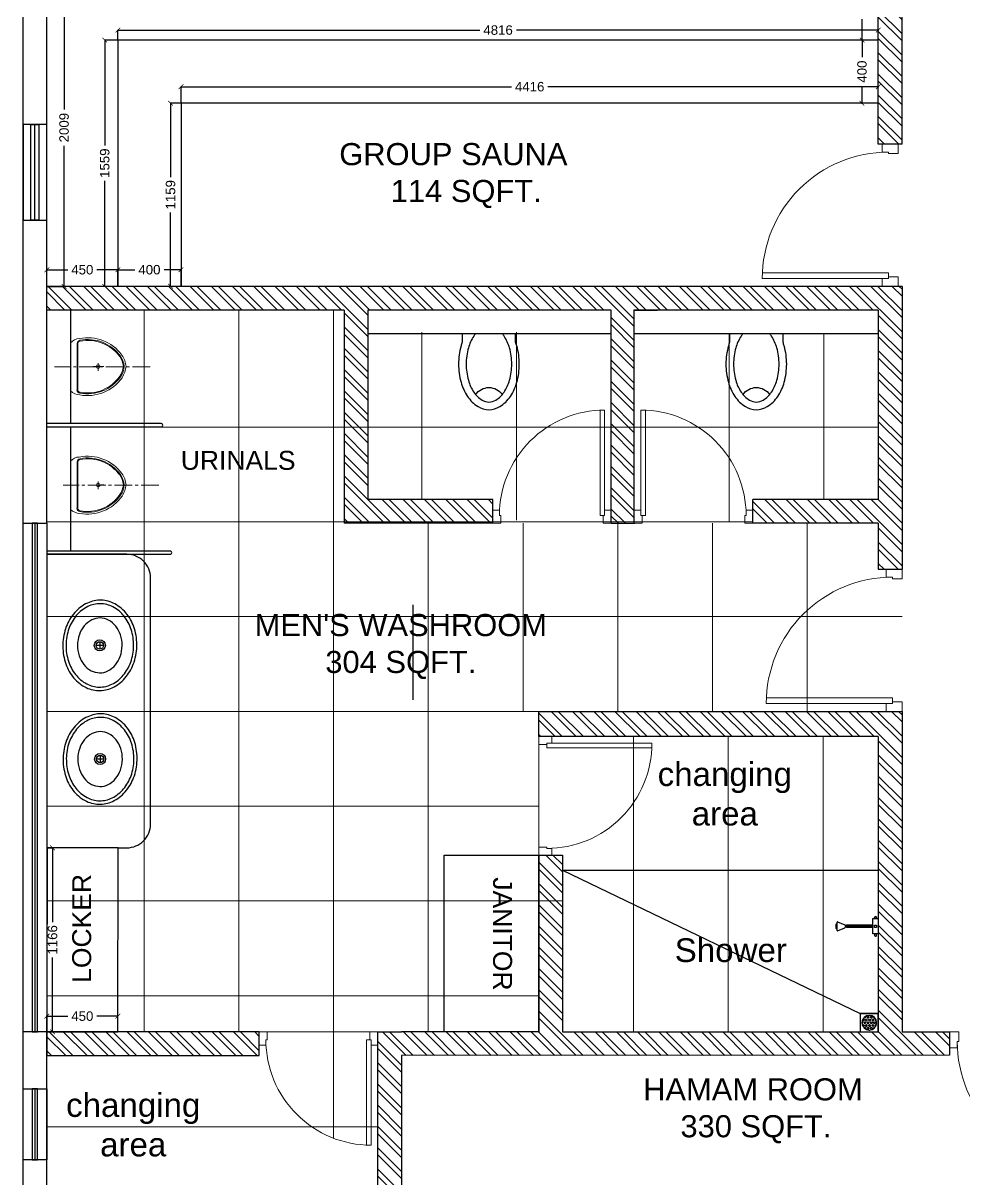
# Model space of a CAD drawing. Header units: millimetres. Extents: x 1464389 to 1998638, y -29162 to 256806.
# Drawn here: x 1949112 to 1955070, y 201193 to 208510 of the extents above; entities that cross this region are included whole.
import ezdxf

# ---------------------------------------------------------------- set-up
doc = ezdxf.new("R2010")
doc.units = ezdxf.units.MM
doc.header["$LTSCALE"] = 15
doc.header["$PDMODE"] = 35
for name, pattern in [('CENTER2', [1.125, 0.75, -0.125, 0.125, -0.125]), ('DASHED2', [0.375, 0.25, -0.125]), ('HIDDEN', [9.525, 6.35, -3.175]), ('JIS_02_1.2', [2.5, 1.25, -1.25])]:
    doc.linetypes.add(name, pattern=pattern)
doc.layers.get('0').update_dxf_attribs({"lineweight": 5})
for name, color, linetype in [('A-WNDW', 4, 'Continuous'), ('COLUMN', 14, 'Continuous'), ('FURNITURE', 24, 'Continuous'), ('GFC Walls', 14, 'Continuous'), ('LS_DR_Washbasin', 165, 'Continuous'), ('NEW WALL', 5, 'Continuous'), ('S-beamline-7', 8, 'HIDDEN'), ('SANTEH', 7, 'Continuous'), ('Text', 250, 'Continuous')]:
    doc.layers.add(name, color=color, linetype=linetype)
for name, color, linetype, lineweight in [('DOOR', 124, 'Continuous', 9), ('floor raising', 210, 'Continuous', 9), ('flooring', 251, 'JIS_02_1.2', 20), ('ledge wall line', 252, 'Continuous', 13)]:
    doc.layers.add(name, color=color, linetype=linetype, lineweight=lineweight)
doc.layers.add('Furnitures', color=7, linetype='Continuous', lineweight=25, true_color=0x753b00)
doc.layers.add('Panelling', color=7, linetype='Continuous', lineweight=25, true_color=0x753b00)
doc.styles.add('ARIAL', font='arial.ttf')
doc.dimstyles.new('SC-25', dxfattribs={"dimtxt": 60, "dimasz": 30, "dimexe": 0, "dimexo": 0, "dimgap": 25, "dimtad": 0, "dimdec": 0, "dimzin": 0, "dimdsep": 46, "dimtxsty": 'ARIAL', "dimblk": 'ARCHTICK', "dimcen": 0.09, "dimdle": 3, "dimclrd": 251, "dimclre": 251, "dimclrt": 1, "dimadec": 0, "dimazin": 0, "dimtfac": 1, "dimtdec": 0, "dimtofl": 0, "dimtmove": 0, "dimatfit": 2, "dimfxl": 100, "dimtolj": 1, "dimtzin": 0, "dimarcsym": 0})

# ---------------------------------------------------------------- blocks, each defined once
blk = doc.blocks.new('_ArchTick')
at = {"color": 0, "linetype": 'ByBlock', "const_width": 0.15}
blk.add_lwpolyline([(-0.5, -0.5), (0.5, 0.5)], dxfattribs=at)
blk = doc.blocks.new('*D3287')
at = {"layer": 'COLUMN', "color": 251, "lineweight": -2, "transparency": 16777216}
for p, q in [((1949708.7, 206948.4), (1949819.3, 206948.4)), ((1949711.7, 206843.4), (1949711.7, 206948.4)), ((1950114.7, 206948.4), (1950004.1, 206948.4)), ((1950111.7, 206843.4), (1950111.7, 206948.4))]:
    blk.add_line(p, q, dxfattribs=at)
at = {"layer": 'Defpoints', "color": 0, "transparency": 16777216}
for p in [(1950111.7, 206948.4), (1949711.7, 206843.4), (1950111.7, 206843.4)]:
    blk.add_point(p, dxfattribs=at)
at = {"layer": 'COLUMN', "color": 251, "lineweight": -2, "transparency": 16777216, "xscale": 30, "yscale": 30, "zscale": 30, "rotation": 180}
blk.add_blockref('_ArchTick', (1949711.7, 206948.4), dxfattribs=at)
at = {"layer": 'COLUMN', "color": 251, "lineweight": -2, "transparency": 16777216, "xscale": 30, "yscale": 30, "zscale": 30}
blk.add_blockref('_ArchTick', (1950111.7, 206948.4), dxfattribs=at)
at = {"layer": 'COLUMN', "color": 1, "transparency": 16777216, "insert": (1949911.7, 206948.4), "char_height": 60, "attachment_point": 5, "style": 'ARIAL', "bg_fill": 3, "box_fill_scale": 1.1, "bg_fill_color": 256, "bg_fill_true_color": 13158600, "bg_fill_transparency": 0}
blk.add_mtext('\\A1;400', dxfattribs=at)
blk = doc.blocks.new('EWC')
at = {"layer": 'Furnitures'}
for points in [[(0, 0), (0, 53.5, -0.020439), (-7.7, 77.5, -0.067459), (-23.3, 192.3, -0.067459), (-7.7, 307.1, -0.079812), (33.1, 396.3, -0.107118), (99.9, 461, -0.139889), (169, 480.8, -0.139889), (238.1, 461, -0.107118), (305, 396.3, -0.079812), (345.8, 307.1, -0.067459), (361.3, 192.3, -0.067459), (345.8, 77.5, -0.020439), (338.1, 53.5), (338.1, 0)], [(84.3, 0, -0.027307), (73.1, 15, -0.079812), (38.6, 90.3, -0.067459), (24.8, 192.3, -0.067459), (38.6, 294.3, -0.079812), (73.1, 369.6, -0.107118), (125.3, 420.2, -0.139889), (169, 432.7, -0.139889), (212.8, 420.2, -0.107118), (265, 369.6, -0.079812), (299.4, 294.3, -0.067459), (313.3, 192.3, -0.067459), (299.4, 90.3, -0.079812), (265, 15, -0.027307), (253.8, 0, -0.139889)]]:
    blk.add_lwpolyline(points, format="xyb", dxfattribs=at)
blk.add_arc((169, 441.9), 101.3, 213.89944, 326.10056, dxfattribs=at)
blk = doc.blocks.new('UR')
at = {"layer": 'Panelling', "linetype": 'DASHED2', "lineweight": 18, "ltscale": 0.1}
for p, q in [((1618384.6, 79963.5), (1618428.3, 79963.5)), ((1618408.4, 79992.5), (1618408.4, 79931.5))]:
    blk.add_line(p, q, dxfattribs=at)
at = {"layer": 'Panelling', "lineweight": 18, "ltscale": 10}
for points in [[(1618410.1, 79805.1, -0.119912), (1618343.9, 79828.3, -0.290675), (1618248, 80070, -0.187835), (1618271.3, 80123.2)], [(1618406.8, 79805.1, 0.119912), (1618473, 79828.3, 0.290675), (1618568.9, 80070, 0.221966), (1618545.6, 80120.1)]]:
    blk.add_lwpolyline(points, format="xyb", dxfattribs=at)
at = {"layer": 'Panelling', "lineweight": 9, "ltscale": 2}
for points in [[(1618264.5, 80081.1), (1618264.5, 80081.1)], [(1618275.7, 80085.9), (1618408.2, 80084.4)], [(1618275.9, 80080.9), (1618408.2, 80079.4)], [(1618541.3, 80082.9), (1618408.2, 80084.4)], [(1618541, 80077.9), (1618408.2, 80079.4)]]:
    blk.add_lwpolyline(points, dxfattribs=at)
for points in [[(1618264.5, 80081, -0.000164), (1618264.5, 80081.1)], [(1618408.4, 79815.4, -0.114569), (1618349.5, 79836.6, -0.291249), (1618257.9, 80068.9, -0.004366), (1618258, 80070.1, -0.004366)], [(1618408.4, 79820.4, -0.11319), (1618352.4, 79840.7, -0.29157), (1618262.9, 80068.3, -0.004136), (1618262.9, 80069.4, -0.004136)], [(1618408.4, 79815.4, 0.114569), (1618467.4, 79836.6, 0.289059), (1618559.3, 80067, 0.289059)], [(1618408.4, 79820.4, 0.11319), (1618464.5, 79840.7, 0.288775), (1618554.4, 80066, 0.288775)]]:
    blk.add_lwpolyline(points, format="xyb", dxfattribs=at)
at = {"layer": 'Panelling', "lineweight": 18, "ltscale": 10}
for points in [[(1618271.3, 80123.2), (1618408.4, 80121.7)], [(1618545.6, 80120.1), (1618408.4, 80121.7)]]:
    blk.add_lwpolyline(points, dxfattribs=at)
at = {"layer": 'Panelling', "lineweight": 9, "ltscale": 2}
blk.add_circle((1618408.4, 79963.5), 10.5, dxfattribs=at)
for centre, radius, start, end in [((1618277.9, 80065.6), 20.5, 96.36906, 167.32089), ((1618277.9, 80065.6), 15.5, 97.42663, 167.32089), ((1618539.4, 80062.5), 15.5, 12.67911, 83.85593), ((1618539.4, 80062.5), 20.5, 12.67911, 84.57384)]:
    blk.add_arc(centre, radius, start, end, dxfattribs=at)
blk = doc.blocks.new('Sink - Oval top')
at = {"layer": 'Furnitures'}
for p, q in [((-1, 0), (1, 0)), ((0, 1), (0, -1))]:
    blk.add_line(p, q, dxfattribs=at)
at = {"layer": 'Furnitures', "linetype": 'Continuous'}
for points in [[(-12.23, 0.39, 0.117634), (-11.46, -3.36, 0.104469), (-8.88, -6.8, 0.090016), (-5.08, -9.07, 0.08192), (-0.32, -10.02, 0.08192), (4.49, -9.38, 0.090016), (8.42, -7.36, 0.104469), (11.22, -4.09, 0.117634), (12.23, -0.39, 0.117634), (11.46, 3.36, 0.104469), (8.88, 6.8, 0.090016), (5.08, 9.07, 0.08192), (0.32, 10.02, 0.08192), (-4.49, 9.38, 0.090016), (-8.42, 7.36, 0.104469), (-11.22, 4.09, 0.117634)], [(-11.29, 0.16, 0.118622), (-10.52, -3.25, 0.104678), (-8.07, -6.36, 0.089562), (-4.54, -8.37, 0.081185), (-0.13, -9.15, 0.081185), (4.3, -8.49, 0.089562), (7.89, -6.58, 0.104678), (10.42, -3.55, 0.118622), (11.29, -0.16, 0.118622), (10.52, 3.25, 0.104678), (8.07, 6.36, 0.089562), (4.54, 8.37, 0.081185), (0.13, 9.15, 0.081185), (-4.3, 8.49, 0.089562), (-7.89, 6.58, 0.104678), (-10.42, 3.55, 0.118622)], [(-7.42, 0.08, 0.118283), (-6.91, -2.17, 0.104607), (-5.29, -4.21, 0.089718), (-2.97, -5.53, 0.081436), (-0.07, -6.04, 0.081436), (2.84, -5.59, 0.089718), (5.2, -4.33, 0.104607), (6.86, -2.32, 0.118283), (7.42, -0.08, 0.118283), (6.91, 2.17, 0.104607), (5.29, 4.21, 0.089718), (2.97, 5.53, 0.081436), (0.07, 6.04, 0.081436), (-2.84, 5.59, 0.089718), (-5.2, 4.33, 0.104607), (-6.86, 2.32, 0.118283)]]:
    blk.add_lwpolyline(points, format="xyb", close=True, dxfattribs=at)
at = {"layer": 'Furnitures'}
for radius in [1.5, 1]:
    blk.add_circle((0, 0), radius, dxfattribs=at)
blk = doc.blocks.new('*D3288')
at = {"layer": 'COLUMN', "color": 251, "lineweight": -2, "transparency": 16777216}
for p, q in [((1949258.7, 206948.4), (1949394.3, 206948.4)), ((1949261.7, 206843.4), (1949261.7, 206948.4)), ((1949714.7, 206948.4), (1949579.1, 206948.4)), ((1949711.7, 206843.4), (1949711.7, 206948.4))]:
    blk.add_line(p, q, dxfattribs=at)
at = {"layer": 'Defpoints', "color": 0, "transparency": 16777216}
for p in [(1949711.7, 206948.4), (1949261.7, 206843.4), (1949711.7, 206843.4)]:
    blk.add_point(p, dxfattribs=at)
at = {"layer": 'COLUMN', "color": 251, "lineweight": -2, "transparency": 16777216, "xscale": 30, "yscale": 30, "zscale": 30, "rotation": 180}
blk.add_blockref('_ArchTick', (1949261.7, 206948.4), dxfattribs=at)
at = {"layer": 'COLUMN', "color": 251, "lineweight": -2, "transparency": 16777216, "xscale": 30, "yscale": 30, "zscale": 30}
blk.add_blockref('_ArchTick', (1949711.7, 206948.4), dxfattribs=at)
at = {"layer": 'COLUMN', "color": 1, "transparency": 16777216, "insert": (1949486.7, 206948.4), "char_height": 60, "attachment_point": 5, "style": 'ARIAL', "bg_fill": 3, "box_fill_scale": 1.1, "bg_fill_color": 256, "bg_fill_true_color": 13158600, "bg_fill_transparency": 0}
blk.add_mtext('\\A1;450', dxfattribs=at)
blk = doc.blocks.new('Z$W@#3D1C198D')
at = {"layer": 'LS_DR_Washbasin'}
for p, q in [((-15.17, 27.51), (-13.09, 22.61)), ((-14.98, 27.86), (-9.26, 27.86)), ((-9.03, 27.51), (-11.11, 22.61)), ((-11.27, 21.54), (-12.92, 21.54)), ((-12.92, 3.56), (-12.92, 21.54)), ((-12.1, 3.56), (-12.1, 21.54)), ((-11.27, 3.56), (-11.27, 21.54)), ((-12.1, 10.53), (-12.1, 12.42)), ((-17.33, 2.43), (-18.06, 2.43)), ((-18.06, 0.97), (-17.33, 0.97)), ((-17.33, 3.56), (-6.87, 3.56)), ((-17.33, -0.16), (-17.33, 3.56)), ((-17.33, 0.97), (-17.33, 2.43)), ((-12.83, 2.43), (-11.37, 2.43)), ((-12.83, 0.97), (-12.83, 2.43)), ((-11.37, 0.97), (-12.83, 0.97)), ((-11.37, 2.43), (-11.37, 0.97)), ((-6.87, 3.56), (-6.87, -0.16)), ((-6.87, 2.43), (-6.14, 2.43)), ((-6.87, 0.97), (-6.87, 2.43)), ((-6.14, 0.97), (-6.87, 0.97)), ((-6.87, -0.16), (-17.33, -0.16))]:
    blk.add_line(p, q, dxfattribs=at)
for centre, major_axis, start_param, end_param in [((-14.94, 27.61), (0.175, 0.175), 0.79391, 2.757406), ((-12.1, 25.79), (2.15, 2.15), 6.248859, 7.890647), ((-9.26, 27.61), (-0.175, 0.175), 3.526002, 5.489497), ((-12.33, 22.93), (0.583, 0.583), 2.757406, 3.935503), ((-12.1, 21.66), (-0.355, 0.355), 3.685936, 7.309861), ((-11.87, 22.93), (0.583, 0.583), 3.918701, 5.096798), ((-18.06, 1.7), (-0.516, 0.516), -0.785287, 2.356306), ((-6.14, 1.7), (-0.516, 0.516), 2.356306, 5.497898)]:
    blk.add_ellipse(centre, major_axis=major_axis, ratio=1, start_param=start_param, end_param=end_param, dxfattribs=at)
blk = doc.blocks.new('Z$W@#4FB1354E')
at = {"layer": 'LS_DR_Washbasin'}
h = blk.add_hatch(dxfattribs=at)
h.set_pattern_fill('HEX', color=256, scale=5, angle=360, style=0)
h.set_pattern_definition([(360, (3601.4866, -3857.5391), (7e-11, 1.08253175), [0.625, -1.25]), (120, (3601.4866, -3857.5391), (-0.9375, -0.54126588), [0.625, -1.25]), (60, (3602.1116, -3857.5391), (-0.9375, 0.54126588), [0.625, -1.25])])
edge = h.paths.add_edge_path()
edge.add_arc((-30.12, 10.96), 5, -90, 270, ccw=False)
for points in [[(-23.84, 4.68), (-36.34, 4.68), (-36.34, 17.18), (-23.84, 17.18)], [(-23.95, 4.79), (-36.23, 4.79), (-36.23, 17.06), (-23.95, 17.06)]]:
    blk.add_lwpolyline(points, close=True, dxfattribs=at)
blk.add_circle((-30.09, 10.93), 5, dxfattribs=at)
blk = doc.blocks.new('*D3293')
at = {"layer": 'COLUMN', "color": 251, "lineweight": -2, "transparency": 16777216}
for p, q in [((1949708.7, 208465.4), (1952003.9, 208465.4)), ((1949711.7, 208402.6), (1949711.7, 208465.4)), ((1954530.7, 208465.4), (1952235.5, 208465.4)), ((1954527.7, 208402.6), (1954527.7, 208465.4))]:
    blk.add_line(p, q, dxfattribs=at)
at = {"layer": 'Defpoints', "color": 0, "transparency": 16777216}
for p in [(1949711.7, 208465.4), (1949711.7, 208402.6), (1954527.7, 208402.6)]:
    blk.add_point(p, dxfattribs=at)
at = {"layer": 'COLUMN', "color": 251, "lineweight": -2, "transparency": 16777216, "xscale": 30, "yscale": 30, "zscale": 30, "rotation": 180}
blk.add_blockref('_ArchTick', (1949711.7, 208465.4), dxfattribs=at)
at = {"layer": 'COLUMN', "color": 251, "lineweight": -2, "transparency": 16777216, "xscale": 30, "yscale": 30, "zscale": 30}
blk.add_blockref('_ArchTick', (1954527.7, 208465.4), dxfattribs=at)
at = {"layer": 'COLUMN', "color": 1, "transparency": 16777216, "insert": (1952119.7, 208465.4), "char_height": 60, "attachment_point": 5, "style": 'ARIAL', "bg_fill": 3, "box_fill_scale": 1.1, "bg_fill_color": 256, "bg_fill_true_color": 13158600, "bg_fill_transparency": 0}
blk.add_mtext('\\A1;4816', dxfattribs=at)
blk = doc.blocks.new('*D3294')
at = {"layer": 'COLUMN', "color": 251, "lineweight": -2, "transparency": 16777216}
for p, q in [((1949628.7, 208405.6), (1949628.7, 207734.8)), ((1949711.7, 208402.6), (1949628.7, 208402.6)), ((1949628.7, 206840.4), (1949628.7, 207511.2)), ((1949711.7, 206843.4), (1949628.7, 206843.4))]:
    blk.add_line(p, q, dxfattribs=at)
at = {"layer": 'Defpoints', "color": 0, "transparency": 16777216}
for p in [(1949711.7, 208402.6), (1949628.7, 206843.4), (1949711.7, 206843.4)]:
    blk.add_point(p, dxfattribs=at)
at = {"layer": 'COLUMN', "color": 251, "lineweight": -2, "transparency": 16777216, "xscale": 30, "yscale": 30, "zscale": 30}
for p, rotation in [((1949628.7, 208402.6), 90), ((1949628.7, 206843.4), 270)]:
    blk.add_blockref('_ArchTick', p, dxfattribs=dict(at, rotation=rotation))
at = {"layer": 'COLUMN', "color": 1, "transparency": 16777216, "insert": (1949628.7, 207623), "char_height": 60, "attachment_point": 5, "rotation": 90, "style": 'ARIAL', "bg_fill": 3, "box_fill_scale": 1.1, "bg_fill_color": 256, "bg_fill_true_color": 13158600, "bg_fill_transparency": 0}
blk.add_mtext('\\A1;1559', dxfattribs=at)
blk = doc.blocks.new('*D3295')
at = {"layer": 'COLUMN', "color": 251, "lineweight": -2, "transparency": 16777216}
for p, q in [((1950045.7, 208005.6), (1950045.7, 207534.8)), ((1950111.7, 208002.6), (1950045.7, 208002.6)), ((1950045.7, 206840.4), (1950045.7, 207311.2)), ((1950111.7, 206843.4), (1950045.7, 206843.4))]:
    blk.add_line(p, q, dxfattribs=at)
at = {"layer": 'Defpoints', "color": 0, "transparency": 16777216}
for p in [(1950111.7, 208002.6), (1950045.7, 206843.4), (1950111.7, 206843.4)]:
    blk.add_point(p, dxfattribs=at)
at = {"layer": 'COLUMN', "color": 251, "lineweight": -2, "transparency": 16777216, "xscale": 30, "yscale": 30, "zscale": 30}
for p, rotation in [((1950045.7, 208002.6), 90), ((1950045.7, 206843.4), 270)]:
    blk.add_blockref('_ArchTick', p, dxfattribs=dict(at, rotation=rotation))
at = {"layer": 'COLUMN', "color": 1, "transparency": 16777216, "insert": (1950045.7, 207423), "char_height": 60, "attachment_point": 5, "rotation": 90, "style": 'ARIAL', "bg_fill": 3, "box_fill_scale": 1.1, "bg_fill_color": 256, "bg_fill_true_color": 13158600, "bg_fill_transparency": 0}
blk.add_mtext('\\A1;1159', dxfattribs=at)
blk = doc.blocks.new('*D3296')
at = {"layer": 'COLUMN', "color": 251, "lineweight": -2, "transparency": 16777216}
for p, q in [((1950108.7, 208106.9), (1952203.9, 208106.9)), ((1950111.7, 208002.6), (1950111.7, 208106.9)), ((1954530.7, 208106.9), (1952435.5, 208106.9)), ((1954527.7, 208002.6), (1954527.7, 208106.9))]:
    blk.add_line(p, q, dxfattribs=at)
at = {"layer": 'Defpoints', "color": 0, "transparency": 16777216}
for p in [(1950111.7, 208106.9), (1950111.7, 208002.6), (1954527.7, 208002.6)]:
    blk.add_point(p, dxfattribs=at)
at = {"layer": 'COLUMN', "color": 251, "lineweight": -2, "transparency": 16777216, "xscale": 30, "yscale": 30, "zscale": 30, "rotation": 180}
blk.add_blockref('_ArchTick', (1950111.7, 208106.9), dxfattribs=at)
at = {"layer": 'COLUMN', "color": 251, "lineweight": -2, "transparency": 16777216, "xscale": 30, "yscale": 30, "zscale": 30}
blk.add_blockref('_ArchTick', (1954527.7, 208106.9), dxfattribs=at)
at = {"layer": 'COLUMN', "color": 1, "transparency": 16777216, "insert": (1952319.7, 208106.9), "char_height": 60, "attachment_point": 5, "style": 'ARIAL', "bg_fill": 3, "box_fill_scale": 1.1, "bg_fill_color": 256, "bg_fill_true_color": 13158600, "bg_fill_transparency": 0}
blk.add_mtext('\\A1;4416', dxfattribs=at)
blk = doc.blocks.new('*D3308')
at = {"layer": 'Defpoints', "color": 0, "transparency": 16777216}
for p in [(1949261.7, 208852.6), (1949261.7, 206843.4), (1949371.2, 206843.4)]:
    blk.add_point(p, dxfattribs=at)
at = {"layer": 'floor raising', "color": 251, "lineweight": -2, "transparency": 16777216}
for p, q in [((1949261.7, 208852.6), (1949371.2, 208852.6)), ((1949371.2, 208855.6), (1949371.2, 207963.2)), ((1949371.2, 206840.4), (1949371.2, 207732.9)), ((1949261.7, 206843.4), (1949371.2, 206843.4))]:
    blk.add_line(p, q, dxfattribs=at)
at = {"layer": 'floor raising', "color": 251, "lineweight": -2, "transparency": 16777216, "xscale": 30, "yscale": 30, "zscale": 30}
for p, rotation in [((1949371.2, 208852.6), 90), ((1949371.2, 206843.4), 270)]:
    blk.add_blockref('_ArchTick', p, dxfattribs=dict(at, rotation=rotation))
at = {"layer": 'floor raising', "color": 1, "transparency": 16777216, "insert": (1949371.2, 207848), "char_height": 60, "attachment_point": 5, "rotation": 90, "style": 'ARIAL', "bg_fill": 3, "box_fill_scale": 1.1, "bg_fill_color": 256, "bg_fill_true_color": 13158600, "bg_fill_transparency": 0}
blk.add_mtext('\\A1;2009', dxfattribs=at)
blk = doc.blocks.new('*D3310')
at = {"layer": 'Defpoints', "color": 0, "transparency": 16777216}
for p in [(1954424.6, 208402.6), (1954527.7, 208402.6), (1954527.7, 208002.6)]:
    blk.add_point(p, dxfattribs=at)
at = {"layer": 'floor raising', "color": 251, "lineweight": -2, "transparency": 16777216}
for p, q in [((1954424.6, 208405.6), (1954424.6, 208295)), ((1954527.7, 208402.6), (1954424.6, 208402.6)), ((1954424.6, 207999.6), (1954424.6, 208110.2)), ((1954527.7, 208002.6), (1954424.6, 208002.6))]:
    blk.add_line(p, q, dxfattribs=at)
at = {"layer": 'floor raising', "color": 251, "lineweight": -2, "transparency": 16777216, "xscale": 30, "yscale": 30, "zscale": 30}
for p, rotation in [((1954424.6, 208402.6), 90), ((1954424.6, 208002.6), 270)]:
    blk.add_blockref('_ArchTick', p, dxfattribs=dict(at, rotation=rotation))
at = {"layer": 'floor raising', "color": 1, "transparency": 16777216, "insert": (1954424.6, 208202.6), "char_height": 60, "attachment_point": 5, "rotation": 90, "style": 'ARIAL', "bg_fill": 3, "box_fill_scale": 1.1, "bg_fill_color": 256, "bg_fill_true_color": 13158600, "bg_fill_transparency": 0}
blk.add_mtext('\\A1;400', dxfattribs=at)
blk = doc.blocks.new('*D3311')
at = {"layer": 'Defpoints', "color": 0, "transparency": 16777216}
for p in [(1954424.6, 208852.6), (1954527.7, 208852.6), (1954527.7, 208402.6)]:
    blk.add_point(p, dxfattribs=at)
at = {"layer": 'floor raising', "color": 251, "lineweight": -2, "transparency": 16777216}
for p, q in [((1954424.6, 208855.6), (1954424.6, 208720)), ((1954527.7, 208852.6), (1954424.6, 208852.6)), ((1954424.6, 208399.6), (1954424.6, 208535.2)), ((1954527.7, 208402.6), (1954424.6, 208402.6))]:
    blk.add_line(p, q, dxfattribs=at)
at = {"layer": 'floor raising', "color": 251, "lineweight": -2, "transparency": 16777216, "xscale": 30, "yscale": 30, "zscale": 30}
for p, rotation in [((1954424.6, 208852.6), 90), ((1954424.6, 208402.6), 270)]:
    blk.add_blockref('_ArchTick', p, dxfattribs=dict(at, rotation=rotation))
at = {"layer": 'floor raising', "color": 1, "transparency": 16777216, "insert": (1954424.6, 208627.6), "char_height": 60, "attachment_point": 5, "rotation": 90, "style": 'ARIAL', "bg_fill": 3, "box_fill_scale": 1.1, "bg_fill_color": 256, "bg_fill_true_color": 13158600, "bg_fill_transparency": 0}
blk.add_mtext('\\A1;450', dxfattribs=at)
blk = doc.blocks.new('*D3317')
at = {"layer": 'Defpoints', "color": 0, "transparency": 16777216}
for p in [(1949263.6, 203289.2), (1949261.7, 202123.5), (1949298.1, 202123.5)]:
    blk.add_point(p, dxfattribs=at)
at = {"layer": 'floor raising', "color": 251, "lineweight": -2, "transparency": 16777216}
for p, q in [((1949263.6, 203289.2), (1949298.1, 203289.2)), ((1949298.1, 203292.2), (1949298.1, 202818.1)), ((1949298.1, 202120.5), (1949298.1, 202594.6)), ((1949261.7, 202123.5), (1949298.1, 202123.5))]:
    blk.add_line(p, q, dxfattribs=at)
at = {"layer": 'floor raising', "color": 251, "lineweight": -2, "transparency": 16777216, "xscale": 30, "yscale": 30, "zscale": 30}
for p, rotation in [((1949298.1, 203289.2), 90), ((1949298.1, 202123.5), 270)]:
    blk.add_blockref('_ArchTick', p, dxfattribs=dict(at, rotation=rotation))
at = {"layer": 'floor raising', "color": 1, "transparency": 16777216, "insert": (1949298.1, 202706.4), "char_height": 60, "attachment_point": 5, "rotation": 90, "style": 'ARIAL', "bg_fill": 3, "box_fill_scale": 1.1, "bg_fill_color": 256, "bg_fill_true_color": 13158600, "bg_fill_transparency": 0}
blk.add_mtext('\\A1;1166', dxfattribs=at)
blk = doc.blocks.new('*D3318')
at = {"color": 251, "lineweight": -2, "transparency": 16777216}
for p, q in [((1949258.7, 202223.4), (1949394.3, 202223.4)), ((1949261.7, 202123.5), (1949261.7, 202223.4)), ((1949714.7, 202223.4), (1949579.1, 202223.4)), ((1949711.7, 202123.5), (1949711.7, 202223.4))]:
    blk.add_line(p, q, dxfattribs=at)
at = {"layer": 'Defpoints', "color": 0, "transparency": 16777216}
for p in [(1949261.7, 202223.4), (1949261.7, 202123.5), (1949711.7, 202123.5)]:
    blk.add_point(p, dxfattribs=at)
at = {"color": 251, "lineweight": -2, "transparency": 16777216, "xscale": 30, "yscale": 30, "zscale": 30, "rotation": 180}
blk.add_blockref('_ArchTick', (1949261.7, 202223.4), dxfattribs=at)
at = {"color": 251, "lineweight": -2, "transparency": 16777216, "xscale": 30, "yscale": 30, "zscale": 30}
blk.add_blockref('_ArchTick', (1949711.7, 202223.4), dxfattribs=at)
at = {"color": 1, "transparency": 16777216, "insert": (1949486.7, 202223.4), "char_height": 60, "attachment_point": 5, "style": 'ARIAL', "bg_fill": 3, "box_fill_scale": 1.1, "bg_fill_color": 256, "bg_fill_true_color": 13158600, "bg_fill_transparency": 0}
blk.add_mtext('\\A1;450', dxfattribs=at)
blk = doc.blocks.new('outer wall')
at = {"layer": 'A-WNDW', "ltscale": 0.5}
for points in [[(874916.9, -150700.9), (875066.9, -150700.9), (875066.9, -150095.9), (874916.9, -150095.9)], [(874966.9, -150700.9), (874966.9, -150095.9), (875016.9, -150095.9), (875016.9, -150700.9)], [(874916.9, -155840), (874916.9, -152620.1), (875066.9, -152620.1), (875066.9, -155840)], [(874975.3, -152620.1), (874975.3, -155840), (875008.6, -155840), (875008.6, -152620.1)]]:
    blk.add_lwpolyline(points, close=True, dxfattribs=at)
blk.add_lwpolyline([(874991.9, -150700.9), (874991.9, -150095.9)], dxfattribs=at)
at = {"layer": 'A-WNDW', "ltscale": 0.5, "const_width": 9.38}
blk.add_lwpolyline([(874991.9, -152620.1), (874991.9, -155840)], dxfattribs=at)
at = {"layer": 'GFC Walls'}
for p, q in [((874916.9, -152620.1), (874916.9, -142290.9)), ((875066.9, -152620.1), (875066.9, -142388.4)), ((875066.9, -158105.3), (875066.9, -155840))]:
    blk.add_line(p, q, dxfattribs=at)
blk.add_lwpolyline([(874917, -158105), (874916.9, -156650), (874916.9, -155840)], dxfattribs=at)
blk = doc.blocks.new('D900')
for points in [[(0, 840), (0, 900), (100, 900), (100, 850), (60, 850), (60, 840)], [(0, 60), (0, 0), (100, 0), (100, 50), (60, 50), (60, 60)]]:
    blk.add_lwpolyline(points, close=True)
blk.add_lwpolyline([(60, 850, -0.414214), (860, 50), (60, 50), (60, 85), (859.2, 85)], format="xyb")
blk = doc.blocks.new('DOOR')
at = {"layer": 'DOOR', "xscale": -1}
for p in [(880457.9, -151120.1), (880457.9, -151120.1), (880482.9, -153810.7)]:
    blk.add_blockref('D900', p, dxfattribs=at)
at = {"layer": 'DOOR'}
for p, xscale, yscale, zscale, rotation in [((878641.4, -152620.1), 0.833208019786223, 0.833208019786223, 0.833208019786223, 90), ((878787.5, -152620.1), -0.8333333333330907, 0.8333333333330907, 0.8333333333330907, 270), ((878182.9, -153970.1), -0.8333333333323137, 0.8333333333323137, 0.8333333333323137, 180), ((877162.6, -155840), -0.8333333333333355, 0.8333333333333355, 0.8333333333333341, 90)]:
    blk.add_blockref('D900', p, dxfattribs=dict(at, xscale=xscale, yscale=yscale, zscale=zscale, rotation=rotation))
at = {"layer": 'DOOR', "xscale": -1, "rotation": 90}
blk.add_blockref('D900', (881682.9, -155840), dxfattribs=at)
blk = doc.blocks.new('INTRNAL WALLS')
at = {"layer": 'ledge wall line'}
h = blk.add_hatch(dxfattribs=at)
h.set_pattern_fill('ANSI32', color=256, scale=10, angle=90)
h.paths.add_polyline_path([(881832.9, -153970.1), (884112.1, -153970.1), (884112.1, -153820.1), (881682.9, -153820.1), (881682.9, -157110.1), (881832.9, -157110.1)])
h.paths.add_polyline_path([(882311.7, -149582.3), (883965, -149582.3), (883964.8, -149432.3), (881861.7, -149432.3), (881861.7, -147926.9), (881711.7, -147926.9), (881711.7, -149582.3), (882161.7, -149582.3), (882161.7, -152470.1), (881711.7, -152470.1), (881711.7, -152620.1), (883962.1, -152620.1), (883962.1, -152820.1), (884112.1, -152820.1), (884112.1, -152470.1), (882311.7, -152470.1)])
h.paths.add_polyline_path([(880482.9, -151120.1), (875066.9, -151120.1), (875066.9, -151270.1), (876949.9, -151270.1), (876949.9, -152620.1), (877891.2, -152620.1), (877891.2, -152470.1), (877099.9, -152470.1), (877099.9, -151270.1), (878641.4, -151270.1), (878641.4, -152620.1), (878787.5, -152620.1), (878787.5, -151270.1), (878932.9, -151270.1), (880332.9, -151270.1), (880332.9, -152470.1), (879537.7, -152470.1), (879537.7, -152620.1), (880332.9, -152620.1), (880332.9, -152910.7), (880482.9, -152910.7)])
h.paths.add_polyline_path([(880482.9, -148960.9), (880482.9, -147926.9), (880332.9, -147926.9), (880332.9, -148960.9), (874916.9, -148960.9), (874916.9, -149110.9), (880332.9, -149110.9), (880332.9, -150220.1), (880482.9, -150220.1)])
h.paths.add_polyline_path([(880482.9, -146876.9), (877312.6, -146876.9), (877312.6, -144170.9), (880332.9, -144645.5), (880332.9, -145976.9), (880482.9, -145976.9), (880482.9, -144517.2), (876790.9, -143937), (876790.9, -143774.9), (876640.9, -143774.9), (876640.9, -144065.3), (877162.6, -144147.3), (877162.6, -146876.9), (875066.9, -146876.9), (875066.9, -147026.9), (880482.9, -147026.9)])
h.paths.add_polyline_path([(884112.1, -145078.1), (881711.7, -144708.4), (881711.7, -145076.9), (881861.7, -145076.9), (881861.7, -144883.2), (883962.1, -145206.8), (883962.1, -146876.9), (881711.7, -146876.9), (881711.7, -147026.9), (883962.1, -147026.9), (883967.2, -151569.4), (884117.2, -151569.4)])
h.paths.add_polyline_path([(886926.9, -144297.6), (886776.9, -144274.5), (886776.9, -148282.3), (884114.6, -148282.3), (884114.7, -148432.3), (886926.9, -148432.3)])
h.paths.add_polyline_path([(889910.9, -149432.3), (889910.9, -144757.5), (889760.9, -144734.2), (889760.9, -149432.3), (886221.1, -149432.3), (886221.1, -149582.3), (889760.9, -149582.3), (889760.9, -155900.1), (889910.9, -155900.1)])
h.paths.add_polyline_path([(881637.9, -158065.1), (881682.9, -158065.1), (881682.9, -157965.1), (881537.9, -157965.1), (881537.9, -159250.4), (881637.9, -159250.4)])
h.paths.add_polyline_path([(882036.8, -160000.4), (881537.9, -160000.4), (881537.9, -160100.4), (882036.8, -160100.4)])
h.paths.add_polyline_path([(884112.1, -154870.1), (883962.1, -154870.1), (883962.1, -157860.1), (884112.1, -157860.1)])
h.paths.add_polyline_path([(880782.9, -155840), (880482.9, -155840), (880482.9, -153810.7), (878182.9, -153810.7), (878182.9, -153970.1), (880332.9, -153970.1), (880332.9, -155840), (878332.9, -155840), (878332.9, -154720.1), (878182.9, -154720.1), (878182.9, -155840), (877312.6, -155840), (877162.6, -155840), (877162.6, -157110.2), (877312.6, -157110.2), (877312.6, -155990), (880783, -155987.3)])
h.paths.add_polyline_path([(876412.6, -155840), (875066.9, -155840), (875066.9, -155990), (876412.6, -155990)])
h.paths.add_polyline_path([(876862.6, -157860), (875066.9, -157860), (875066.9, -158010), (876862.6, -158010)])
h.paths.add_polyline_path([(876791.2, -142736.2), (876640.9, -142713.9), (876640.9, -142875.9), (876791.2, -142875.9)])
h.paths.add_polyline_path([(884112.1, -143864.2), (883962.1, -143840.9), (883962.1, -144155.2), (884112.1, -144155.2)])
at = {"layer": 'NEW WALL'}
for p, q in [((880482.9, -150220.1), (880482.9, -148960.9)), ((880332.9, -150220.1), (880332.9, -149110.9)), ((880482.9, -150220.1), (880332.9, -150220.1)), ((880482.9, -151120.1), (875066.9, -151120.1)), ((875066.9, -151270.1), (875066.9, -151120.1)), ((880482.9, -151120.1), (880482.9, -152910.7)), ((876949.9, -151270.1), (875066.9, -151270.1)), ((876949.9, -151270.1), (876949.9, -152620.1)), ((878641.4, -151270.1), (877099.9, -151270.1)), ((877099.9, -151270.1), (877099.9, -152470.1)), ((878641.4, -152620.1), (878641.4, -151270.1)), ((878782.9, -151270.1), (878932.9, -151270.1)), ((880332.9, -151270.1), (878787.5, -151270.1)), ((878787.5, -152620.1), (878787.5, -151270.1)), ((880332.9, -151270.1), (880332.9, -152470.1)), ((877891.2, -152470.1), (877099.9, -152470.1)), ((877891.2, -152620.1), (877891.2, -152470.1)), ((880332.9, -152470.1), (879537.7, -152470.1)), ((879537.7, -152620.1), (879537.7, -152470.1)), ((877891.2, -152620.1), (876949.9, -152620.1)), ((878641.4, -152620.1), (878791.4, -152620.1)), ((880332.9, -152620.1), (879537.7, -152620.1)), ((880332.9, -152620.1), (880332.9, -152910.7)), ((880332.9, -152910.7), (880482.9, -152910.7)), ((878182.9, -153810.7), (880482.9, -153810.7)), ((878182.9, -153970.1), (878182.9, -153810.7)), ((880482.9, -153810.7), (880482.9, -155840)), ((880332.9, -153970.1), (878182.9, -153970.1)), ((880332.9, -153970.1), (880332.9, -155840)), ((878182.9, -155840), (878182.9, -154720.1)), ((878182.9, -154720.1), (878332.9, -154720.1)), ((878332.9, -154720.1), (878332.9, -155840)), ((878182.9, -155840), (877312.6, -155840)), ((878332.9, -155840), (880332.9, -155840)), ((880482.9, -155840), (880782.9, -155840)), ((880782.9, -155840), (880783, -155987.3)), ((880782.9, -155987.3), (877312.6, -155990))]:
    blk.add_line(p, q, dxfattribs=at)
blk.add_lwpolyline([(876412.6, -155840), (875066.9, -155840), (875066.9, -155990), (876412.6, -155990)], close=True, dxfattribs=at)
blk.add_lwpolyline([(877312.6, -155990), (877312.6, -157110.2), (877162.6, -157110.2), (877162.6, -155840), (877312.6, -155840)], dxfattribs=at)

msp = doc.modelspace()

# ---------------------------------------------------------------- linework, layer by layer
at = {"color": 4, "ltscale": 0.25}
for p, q in [((1949877.7, 206693.4), (1949877.7, 202123.5)), ((1950477.7, 206693.4), (1950477.7, 202123.5)), ((1951077.7, 206693.4), (1951077.7, 201450.8)), ((1951636.2, 206552.8), (1951636.2, 205493.4)), ((1952236.2, 206552.8), (1952236.2, 205362.2)), ((1952836.2, 206552.8), (1952836.2, 205362.2)), ((1953582.3, 206543.4), (1953582.3, 205352.8)), ((1954182.3, 206543.4), (1954182.3, 205493.4)), ((1949261.7, 205952.8), (1954527.7, 205952.8)), ((1949261.7, 205352.8), (1953732.5, 205352.8)), ((1951677.7, 205343.4), (1951677.7, 202123.5)), ((1952277.7, 205343.4), (1952277.7, 204152.8)), ((1952877.7, 205343.4), (1952877.7, 204152.8)), ((1953477.7, 205343.4), (1953477.7, 204152.8)), ((1954077.7, 205343.4), (1954077.7, 204152.8)), ((1949261.7, 204752.8), (1954677.7, 204752.8)), ((1949261.7, 204152.8), (1954677.7, 204152.8)), ((1952977.7, 203993.4), (1952977.7, 202123.5)), ((1953577.7, 203993.4), (1953577.7, 202123.5)), ((1954177.7, 203993.4), (1954177.7, 202123.5)), ((1952377.7, 203968.4), (1952377.7, 203243.4)), ((1949261.7, 203552.8), (1952377.7, 203552.8)), ((1950607.4, 202123.5), (1951357.4, 202123.5)), ((1949261.7, 201523.5), (1951357.4, 201523.5))]:
    msp.add_line(p, q, dxfattribs=at)
at = {"ltscale": 0.25}
for p, q in [((1952836.2, 206543.4), (1952836.2, 205352.8)), ((1952982.3, 206543.4), (1952982.3, 205352.8))]:
    msp.add_line(p, q, dxfattribs=at)
at = {"layer": 'A-WNDW', "ltscale": 0.5}
for points in [[(1949111.7, 201313.5), (1949111.7, 201763.5), (1949261.7, 201763.5), (1949261.7, 201313.5)], [(1949170, 201763.5), (1949170.1, 201313.5), (1949203.4, 201313.5), (1949203.4, 201763.5)]]:
    msp.add_lwpolyline(points, close=True, dxfattribs=at)
at = {"layer": 'A-WNDW', "ltscale": 0.5, "const_width": 9.38}
msp.add_lwpolyline([(1949186.7, 201763.5), (1949186.7, 201313.5)], dxfattribs=at)
at = {"layer": 'flooring', "linetype": 'CENTER2', "ltscale": 10}
for points in [[(1949917.4, 206333.7), (1949311.4, 206333.7)], [(1949972.1, 205584.1), (1949366.1, 205584.1)]]:
    msp.add_lwpolyline(points, dxfattribs=at)
at = {"layer": 'FURNITURE', "ltscale": 0.25}
for points in [[(1949411.9, 206693.4), (1949411.9, 205974.1)], [(1949411.9, 205954.1), (1949411.9, 205167.4)]]:
    msp.add_lwpolyline(points, dxfattribs=at)
at = {"layer": 'Furnitures', "ltscale": 0.25}
for points in [[(1949261.9, 205954.1), (1949986.2, 205954.1, 1.036694), (1949986.2, 205974.1), (1949261.7, 205974.1)], [(1949261.7, 205147.4), (1950042.6, 205147.4, 1.036694), (1950042.6, 205167.4), (1949261.7, 205167.4)]]:
    msp.add_lwpolyline(points, format="xyb", dxfattribs=at)
at = {"layer": 'Furnitures'}
for points in [[(1949713.6, 203289.2), (1949263.6, 203289.2), (1949261.7, 202123.5), (1949711.7, 202123.5)], [(1951777.7, 202123.5), (1951777.7, 203243.4), (1952377.7, 203243.4), (1952377.7, 202123.5)]]:
    msp.add_lwpolyline(points, close=True, dxfattribs=at)
at = {"layer": 'LS_DR_Washbasin'}
for p, q in [((1952836.2, 206543.4), (1951294.7, 206543.4)), ((1954527.7, 206543.4), (1952982.3, 206543.4)), ((1949768.3, 205147.4), (1949261.7, 205147.4)), ((1952527.7, 203147.2), (1954412.1, 202240.2)), ((1952527.7, 203147.2), (1954527.7, 203147.2))]:
    msp.add_line(p, q, dxfattribs=at)
msp.add_lwpolyline([(1949713.6, 203289.2), (1949768.3, 203289.3, 0.414214), (1949918.3, 203439.3), (1949918.3, 204997.4, 0.414214), (1949768.3, 205147.4)], format="xyb", dxfattribs=at)
at = {"layer": 'NEW WALL'}
for p, q in [((1954677.7, 204152.8), (1954677.7, 203993.4)), ((1952377.7, 203243.4), (1952527.7, 203243.4))]:
    msp.add_line(p, q, dxfattribs=at)
at = {"layer": 'S-beamline-7', "ltscale": 10}
msp.add_line((1951582.4, 204226.8), (1951582.4, 204826.8), dxfattribs=at)

# ---------------------------------------------------------------- block references
at = {"xscale": -1, "rotation": 180}
for p in [(1951892.8, 206543.4), (1953586, 206543.4)]:
    msp.add_blockref('EWC', p, dxfattribs=at)
at = {"ltscale": 0.5, "xscale": 1.11195945062719, "yscale": 1.11195945062719, "zscale": 1.11195945062719, "rotation": 90.55602647740331}
for p in [(2055963.7, -1592321.5), (2055963.7, -1593071.2)]:
    msp.add_blockref('UR', p, dxfattribs=at)
at = {"layer": 'Furnitures', "ltscale": 0.25, "xscale": 23.38437749803388, "yscale": 23.38437749803388, "zscale": 23.38437749803388, "rotation": 270}
msp.add_blockref('Sink - Oval top', (1949597.5, 204570.5), dxfattribs=at)
at = {"layer": 'LS_DR_Washbasin', "yscale": 9.335193958499852}
for name, p, xscale, zscale, rotation in [('Z$W@#3D1C198D', (1954526.2, 202905.4), 9.335193958499852, 9.335193958499852, 90.00000000000001), ('Z$W@#4FB1354E', (1954368.4, 202462.7), -9.335193958499852, 9.33519395849985, 270)]:
    msp.add_blockref(name, p, dxfattribs=dict(at, xscale=xscale, zscale=zscale, rotation=rotation))
at = {"layer": 'SANTEH', "xscale": 23.38437749803388, "yscale": 23.38437749803388, "zscale": 23.38437749803388, "rotation": 270}
msp.add_blockref('Sink - Oval top', (1949599.4, 203851.1), dxfattribs=at)

# ---------------------------------------------------------------- texts
at = {"layer": 'Text', "ltscale": 0.25, "style": 'ARIAL'}
for s, width, insert, char_height, attachment_point in [('\\pxt5;GROUP SAUNA \\P      114 SQFT.    ', 1689.485, (1951113.8, 207338.5), 140, 7), ("\\pxqc;MEN'S WASHROOM\\P\\pt5;304 SQFT.", 2437.391, (1950285.1, 204357.4), 140, 7), ('\\pxqc;changing \\Parea', 1302.77, (1952904.2, 203428.3), 150, 7), ('\\pxqc;Shower', 1302.77, (1952942.1, 202716.2), 150, 1), ('\\pxqc,t5;HAMAM ROOM\\P\\pq*;         330 SQFT.        \\P     ', 1896.1, (1952785.5, 201184.9), 140, 7), ('\\pxqc;changing \\Parea', 1302.77, (1950460.5, 201333.7), 150, 9)]:
    msp.add_mtext_dynamic_manual_height_columns(s, width=width, gutter_width=250, heights=[0], dxfattribs=dict(at, insert=insert, char_height=char_height, attachment_point=attachment_point))
at = {"layer": 'Text', "ltscale": 0.25, "insert": (1950110.3, 205680.3), "char_height": 120, "width": 1689.485, "attachment_point": 7, "style": 'ARIAL'}
msp.add_mtext('URINALS', dxfattribs=at)
at = {"layer": 'Text', "ltscale": 0.25, "char_height": 120, "attachment_point": 7, "style": 'ARIAL'}
for s, insert, rotation in [('\\pxqc;LOCKER', (1949544.3, 202127.6), 90), ('\\pxqc;JANITOR', (1952086.5, 203395.3), 270)]:
    msp.add_mtext_dynamic_manual_height_columns(s, width=1302.77, gutter_width=250, heights=[124.2], dxfattribs=dict(at, insert=insert, rotation=rotation))

# ---------------------------------------------------------------- dimensions: what is measured, and where the dimension line sits
at = {"layer": 'COLUMN', "color": 240, "true_color": 0xed1f24}
dim = msp.add_linear_dim(base=(1950111.7, 206948.4), p1=(1949711.7, 206843.4), p2=(1950111.7, 206843.4), dimstyle='SC-25', override={"dimtfill": 1, "dimarcsym": 1}, dxfattribs=at)
dim.commit()
dim.dimension.update_dxf_attribs({"geometry": '*D3287', "text_midpoint": (1949911.7, 206948.4)})

# ---------------------------------------------------------------- next in the draw order: linework, layer by layer
at = {"layer": 'Furnitures'}
for points in [[(1954527.7, 208402.6), (1949711.7, 208402.6), (1949711.7, 206843.4)], [(1954527.7, 208002.6), (1950111.7, 208002.6), (1950111.7, 206843.4)]]:
    msp.add_lwpolyline(points, dxfattribs=at)

# ---------------------------------------------------------------- next in the draw order: dimensions: what is measured, and where the dimension line sits
at = {"layer": 'floor raising'}
dim = msp.add_linear_dim(base=(1949298.1, 202123.5), p1=(1949263.6, 203289.2), p2=(1949261.7, 202123.5), angle=90, dimstyle='SC-25', override={"dimtfill": 1, "dimarcsym": 1}, dxfattribs=at)
dim.commit()
dim.dimension.update_dxf_attribs({"geometry": '*D3317', "text_midpoint": (1949298.1, 202706.4)})

# ---------------------------------------------------------------- next in the draw order: linework, layer by layer
at = {"color": 4, "ltscale": 0.25}
for p, q in [((1949261.7, 202952.8), (1952527.7, 202952.8)), ((1949261.7, 202352.8), (1952377.7, 202352.8))]:
    msp.add_line(p, q, dxfattribs=at)

# ---------------------------------------------------------------- next in the draw order: dimensions: what is measured, and where the dimension line sits
dim = msp.add_linear_dim(base=(1949261.7, 202223.4), p1=(1949711.7, 202123.5), p2=(1949261.7, 202123.5), dimstyle='SC-25', override={"dimtfill": 1, "dimarcsym": 1})
dim.commit()
dim.dimension.update_dxf_attribs({"geometry": '*D3318', "text_midpoint": (1949486.7, 202223.4)})
at = {"layer": 'COLUMN', "color": 240, "true_color": 0xed1f24}
for base, p1, p2, picture, middle in [((1949711.7, 208465.4), (1954527.7, 208402.6), (1949711.7, 208402.6), '*D3293', (1952119.7, 208465.4)), ((1949711.7, 206948.4), (1949261.7, 206843.4), (1949711.7, 206843.4), '*D3288', (1949486.7, 206948.4))]:
    dim = msp.add_linear_dim(base=base, p1=p1, p2=p2, dimstyle='SC-25', override={"dimtfill": 1, "dimarcsym": 1}, dxfattribs=at)
    dim.commit()
    dim.dimension.update_dxf_attribs({"geometry": picture, "text_midpoint": middle})
dim = msp.add_linear_dim(base=(1950045.7, 206843.4), p1=(1950111.7, 208002.6), p2=(1950111.7, 206843.4), angle=90, dimstyle='SC-25', override={"dimtfill": 1, "dimarcsym": 1}, dxfattribs=at)
dim.commit()
dim.dimension.update_dxf_attribs({"geometry": '*D3295', "text_midpoint": (1950045.7, 207423)})

# ---------------------------------------------------------------- next in the draw order: dimensions: what is measured, and where the dimension line sits
dim = msp.add_linear_dim(base=(1949628.7, 206843.4), p1=(1949711.7, 208402.6), p2=(1949711.7, 206843.4), angle=90, dimstyle='SC-25', override={"dimtfill": 1, "dimarcsym": 1}, dxfattribs=at)
dim.commit()
dim.dimension.update_dxf_attribs({"geometry": '*D3294', "text_midpoint": (1949628.7, 207623)})
dim = msp.add_linear_dim(base=(1950111.7, 208106.9), p1=(1954527.7, 208002.6), p2=(1950111.7, 208002.6), dimstyle='SC-25', override={"dimtfill": 1, "dimarcsym": 1}, dxfattribs=at)
dim.commit()
dim.dimension.update_dxf_attribs({"geometry": '*D3296', "text_midpoint": (1952319.7, 208106.9)})
at = {"layer": 'floor raising'}
dim = msp.add_linear_dim(base=(1949371.2, 206843.4), p1=(1949261.7, 208852.6), p2=(1949261.7, 206843.4), angle=90, dimstyle='SC-25', override={"dimtfill": 1, "dimarcsym": 1}, dxfattribs=at)
dim.commit()
dim.dimension.update_dxf_attribs({"geometry": '*D3308', "text_midpoint": (1949371.2, 207848)})

# ---------------------------------------------------------------- next in the draw order: dimensions: what is measured, and where the dimension line sits
dim = msp.add_linear_dim(base=(1954424.6, 208402.6), p1=(1954527.7, 208002.6), p2=(1954527.7, 208402.6), angle=90, dimstyle='SC-25', override={"dimtfill": 1, "dimarcsym": 1}, dxfattribs=at)
dim.commit()
dim.dimension.update_dxf_attribs({"geometry": '*D3310', "text_midpoint": (1954424.6, 208202.6)})

# ---------------------------------------------------------------- next in the draw order: dimensions: what is measured, and where the dimension line sits
dim = msp.add_linear_dim(base=(1954424.6, 208852.6), p1=(1954527.7, 208402.6), p2=(1954527.7, 208852.6), angle=90, dimstyle='SC-25', override={"dimtfill": 1, "dimarcsym": 1}, dxfattribs=at)
dim.commit()
dim.dimension.update_dxf_attribs({"geometry": '*D3311', "text_midpoint": (1954424.6, 208627.6)})

# ---------------------------------------------------------------- next in the draw order: block references
for name in ['outer wall', 'INTRNAL WALLS', 'DOOR']:
    msp.add_blockref(name, (1074194.8, 357963.5))

doc.saveas('drawing.dxf')
